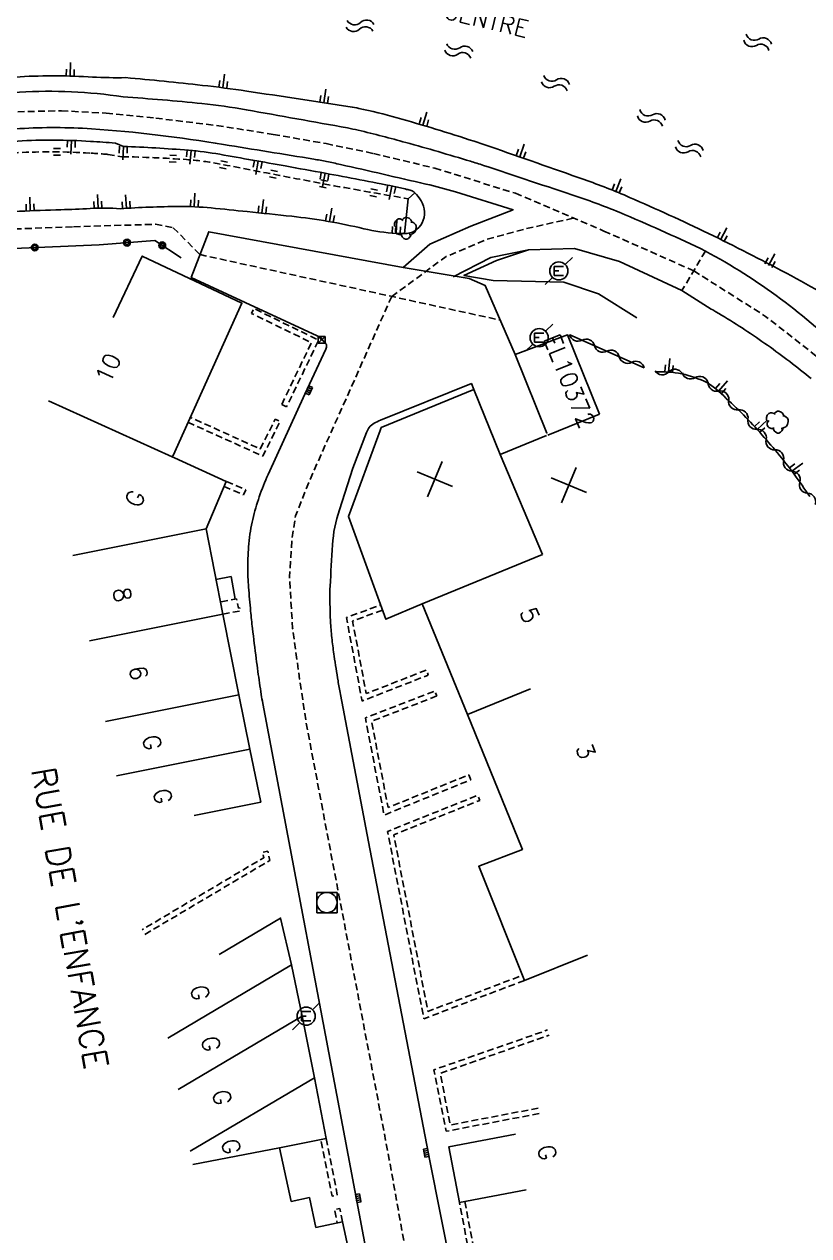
# Model space of a CAD drawing. Header units: millimetres. Extents: x 119599 to 135000, y 124063 to 131000.
# Drawn here: x 134270 to 134327.8, y 130255.5 to 130344.7 of the extents above; entities that cross this region are included whole.
import ezdxf
from ezdxf.enums import TextEntityAlignment as Align

# ---------------------------------------------------------------- set-up
doc = ezdxf.new("R2010")
doc.units = ezdxf.units.MM
doc.linetypes.add('DASHED', pattern=[0.75, 0.5, -0.25])
doc.layers.get('0').update_dxf_attribs({"linetype": 'CONTINUOUS'})
for name, color, linetype in [('W0001', 6, 'DASHED'), ('W0008', 7, 'CONTINUOUS'), ('W0100', 7, 'CONTINUOUS'), ('W0112', 1, 'DASHED'), ('W0211', 2, 'CONTINUOUS'), ('W0220', 5, 'DASHED'), ('W0300', 7, 'CONTINUOUS'), ('W0310', 3, 'CONTINUOUS'), ('W0322', 7, 'CONTINUOUS'), ('W0330', 7, 'CONTINUOUS'), ('W0400', 7, 'CONTINUOUS'), ('W0420', 7, 'CONTINUOUS'), ('W0471', 7, 'CONTINUOUS'), ('W0500', 5, 'DASHED'), ('W0515', 5, 'CONTINUOUS'), ('W0984', 7, 'CONTINUOUS'), ('W0989', 7, 'CONTINUOUS'), ('W0991', 7, 'CONTINUOUS'), ('W1102', 7, 'CONTINUOUS')]:
    doc.layers.add(name, color=color, linetype=linetype)
doc.styles.get("Standard").update_dxf_attribs({"font": 'romans.shx', "width": 0.85})

# ---------------------------------------------------------------- blocks, each defined once
blk = doc.blocks.new('t220o')
at = {"color": 0, "linetype": 'Continuous'}
for p, q in [((-0.25, 0.25), (0.25, 0.25)), ((-0.25, -0.25), (0.25, -0.25))]:
    blk.add_line(p, q, dxfattribs=at)
blk = doc.blocks.new('t322o')
at = {"color": 0, "linetype": 'Continuous'}
for radius in [0.25, 0.15]:
    blk.add_circle((0, 0), radius, dxfattribs=at)
blk = doc.blocks.new('t211o')
at = {"color": 0, "linetype": 'Continuous'}
for p, q in [((0, 1), (0, 0)), ((-0.289, 0.5), (-0.289, 0)), ((0.289, 0.5), (0.289, 0))]:
    blk.add_line(p, q, dxfattribs=at)
blk = doc.blocks.new('t991o')
at = {"color": 0, "linetype": 'Continuous'}
for p, q in [((-1, 1), (1, -1)), ((-1, -1), (1, 1))]:
    blk.add_line(p, q, dxfattribs=at)
blk = doc.blocks.new('t500o')
at = {"color": 0, "linetype": 'Continuous'}
for centre, start, end in [((-0.5, 0.625), 216.8699, 323.1301), ((0.5, -0.125), 36.8699, 143.1301), ((0.5, -0.625), 36.8699, 143.1301), ((-0.5, 0.125), 216.8699, 323.1301)]:
    blk.add_arc(centre, 0.625, start, end, dxfattribs=at)
blk = doc.blocks.new('T400')
for p, q in [((-0.15, 0.3), (0.15, 0.3)), ((-0.15, -0.25), (-0.15, 0.3)), ((-0.15, 0.15), (0.15, 0.15)), ((-0.15, 0), (0.15, 0)), ((0.15, 0.3), (0.15, -0.25)), ((-0.15, -0.15), (0.15, -0.15)), ((-0.15, -0.25), (-0.15, -0.3)), ((-0.15, -0.3), (0.15, -0.3)), ((0.15, -0.3), (0.15, -0.25))]:
    blk.add_line(p, q)
blk = doc.blocks.new('t330o')
at = {"color": 0, "linetype": 'Continuous'}
for p, q in [((0.25, -0.25), (-0.25, 0.25)), ((-0.25, -0.25), (0.25, 0.25)), ((-0.25, 0.25), (-0.25, -0.25)), ((0.25, 0.25), (-0.25, 0.25)), ((0.25, -0.25), (0.25, 0.25)), ((-0.25, -0.25), (0.25, -0.25)), ((-0.25, -0.25), (-0.25, -0.25))]:
    blk.add_line(p, q, dxfattribs=at)
blk = doc.blocks.new('T300')
for p, q in [((-0.8, 0.514), (-0.857, 0.343)), ((-0.857, 0.343), (-0.857, 0.171)), ((-0.857, 0.171), (-0.743, 0.057)), ((-0.686, 0.629), (-0.8, 0.514)), ((-0.8, -0.057), (-0.743, 0.057)), ((-0.743, 0.057), (-0.686, 0.114)), ((-0.571, 0.686), (-0.686, 0.629)), ((-0.457, 0.686), (-0.571, 0.686)), ((-0.286, 0.629), (-0.457, 0.686)), ((-0.286, 0.629), (-0.171, 0.743)), ((-0.229, 0.571), (-0.286, 0.629)), ((-0.171, 0.743), (-0.057, 0.8)), ((-0.057, 0.8), (0.057, 0.8)), ((0.057, 0.8), (0.229, 0.743)), ((0.229, 0.743), (0.343, 0.629)), ((0.343, 0.629), (0.4, 0.514)), ((0.457, 0.457), (0.343, 0.457)), ((0.4, 0.514), (0.4, 0.457)), ((0.571, 0.4), (0.457, 0.457)), ((0.571, 0.4), (0.686, 0.286)), ((0.686, 0.286), (0.743, 0.171)), ((0.743, 0.057), (0.686, -0.171)), ((0.743, 0.171), (0.743, 0.057)), ((-0.8, -0.171), (-0.8, -0.057)), ((-0.8, -0.229), (-0.8, -0.171)), ((-0.743, -0.343), (-0.8, -0.229)), ((-0.686, -0.4), (-0.743, -0.343)), ((-0.514, -0.457), (-0.686, -0.4)), ((-0.4, -0.457), (-0.514, -0.457)), ((-0.4, -0.457), (-0.343, -0.457)), ((-0.343, -0.457), (-0.343, -0.4)), ((-0.343, -0.514), (-0.343, -0.457)), ((-0.286, -0.629), (-0.343, -0.514)), ((-0.171, -0.743), (-0.286, -0.629)), ((-0.057, -0.8), (-0.171, -0.743)), ((0.057, -0.8), (-0.057, -0.8)), ((0.171, -0.743), (0.057, -0.8)), ((0.229, -0.686), (0.171, -0.743)), ((0.286, -0.457), (0.229, -0.457)), ((0.286, -0.629), (0.229, -0.686)), ((0.457, -0.4), (0.286, -0.457)), ((0.343, -0.514), (0.286, -0.629)), ((0.343, -0.514), (0.343, -0.457)), ((0.571, -0.343), (0.457, -0.4)), ((0.629, -0.286), (0.571, -0.343)), ((0.686, -0.171), (0.629, -0.286))]:
    blk.add_line(p, q)
blk = doc.blocks.new('T471')
for p, q in [((0.500001, 0.500001), (1.000002, 1.000002)), ((-0.333334, 0.333334), (-0.333334, -0.333334)), ((-0.333334, 0.333334), (0.333334, 0.333334)), ((-0.333334, 0), (0, 0)), ((-0.500001, -0.500001), (-1.000002, -1.000002)), ((-0.333334, -0.333334), (0.333334, -0.333334))]:
    blk.add_line(p, q)
blk.add_ellipse((0, 0), major_axis=(0.471405, 0.471405), ratio=1, start_param=5.497787144, end_param=11.780972451)
blk = doc.blocks.new('T420')
for p, q in [((0.75, 0.75), (-0.75, 0.75)), ((-0.75, 0.75), (-0.75, -0.75)), ((0.75, 0.75), (0.75, -0.75)), ((0.75, -0.75), (-0.75, -0.75))]:
    blk.add_line(p, q)
blk.add_ellipse((0, 0), major_axis=(-0.53, 0.53), ratio=1, start_param=3.926991, end_param=10.210176)
blk = doc.blocks.new('t310o')
at = {"color": 0, "linetype": 'Continuous'}
for centre, start, end in [((-0.5, 0.375), 216.8699, 323.1304), ((0.5, -0.375), 36.8699, 143.1303)]:
    blk.add_arc(centre, 0.625, start, end, dxfattribs=at)

msp = doc.modelspace()

# ---------------------------------------------------------------- linework, layer by layer
at = {"layer": 'W0001'}
for points in [[(134269.539, 130338.269), (134272.757, 130338.341), (134276.047, 130338.16), (134279.699, 130337.799), (134284.182, 130337.257), (134288.34, 130336.606), (134292.245, 130335.92), (134295.716, 130335.197), (134300.236, 130334.113), (134306.165, 130332.27), (134312.674, 130329.488), (134319.287, 130326.565)], [(134187.533, 130298.704), (134205.895, 130307.236), (134216.538, 130310.623), (134223.516, 130316.392), (134230.096, 130319.499), (134245.186, 130325.755), (134250.645, 130327.634), (134254.442, 130328.429), (134257.804, 130328.971), (134261.275, 130329.296), (134267.073, 130329.553), (134273.653, 130329.806), (134279.691, 130329.986), (134280.993, 130329.733), (134282.957, 130327.751)]]:
    msp.add_lwpolyline(points, dxfattribs=at)
at = {"layer": 'W0001', "flags": 128}
for points in [[(134297.064, 130324.677), (134301.067, 130327.609), (134304.068, 130328.874), (134306.852, 130329.632), (134310.439, 130330.443)], [(134320.149, 130328.018), (134318.425, 130325.112)], [(134282.957, 130327.751), (134305.048, 130322.937)], [(134319.287, 130326.565), (134324.582, 130323.205), (134327.823, 130320.681), (134331.433, 130317.572)], [(134297.064, 130324.677), (134291.019, 130311.129), (134289.985, 130308.519), (134289.724, 130306.756), (134289.536, 130304.029), (134289.771, 130300.268), (134290.289, 130296.506), (134290.762, 130293.322), (134296.884, 130261.161), (134302.031, 130232.366), (134301.882, 130227.98)]]:
    msp.add_lwpolyline(points, dxfattribs=at)
at = {"layer": 'W0008', "flags": 128}
for points in [[(134239.009, 130335.573), (134239.477, 130335.178, -0.00675), (134245.304, 130336.594, -0.01262), (134248.448, 130337.229, -0.001312), (134256.408, 130338.609, -0.006185), (134258.101, 130338.877, -0.018299), (134259.525, 130339.031, -0.002576), (134269.672, 130339.701, -0.054991), (134277.293, 130339.359, -0.023588)], [(134320.149, 130328.018, 0.011264), (134314.239, 130330.688, 0.01967), (134310.765, 130332.005, 0.000802), (134303.807, 130334.322, 0.005873), (134302.853, 130334.625, 0.00661), (134298.109, 130336.005, 0.009012), (134294.6, 130336.909, 0.013418), (134293.802, 130337.076, 0.001445), (134286.354, 130338.411, 0.017548), (134283.1, 130338.867, 0.009892), (134277.293, 130339.359)], [(134213.336, 130325.848), (134217.683, 130327.265), (134219.577, 130328.857), (134248.943, 130334.546, -0.004811), (134252.253, 130335.154, -0.002575), (134258.452, 130336.199, -0.022145), (134259.628, 130336.337, -0.002595), (134269.702, 130337.024, -0.032883), (134274.979, 130337.009, -0.025231), (134284.675, 130335.856, -0.004374)], [(134284.675, 130335.856, -0.001267), (134291.323, 130334.779, -0.0088), (134292.277, 130334.605, -0.00625), (134293.287, 130334.389, -0.000999), (134299.586, 130332.946, -0.01482), (134301.75, 130332.378), (134305.996, 130331.058), (134302.888, 130329.854), (134299.865, 130328.533), (134297.918, 130326.814)], [(134306.144, 130320.394), (134303.952, 130325.48), (134302.772, 130325.99), (134297.918, 130326.814), (134283.601, 130329.437), (134282.314, 130326.065), (134291.893, 130321.621), (134291.839, 130321.511, -0.063172), (134292.008, 130321.428, -0.073894), (134292.129, 130321.321, -0.042154), (134292.257, 130321.138, -0.134775), (134292.275, 130321.07, -0.055422), (134292.26, 130320.937, -0.051121), (134292.213, 130320.801), (134290.68, 130317.492), (134287.977, 130311.576, 0.024009), (134287.32, 130309.937, 0.024438), (134286.834, 130308.27, 0.019681), (134286.663, 130307.409, 0.018319), (134286.55, 130306.472, 0.018931), (134286.473, 130304.758, 0.02195), (134286.527, 130303.279, 0.003958), (134286.682, 130301.519, 0.005474), (134286.819, 130300.25, 0.001556), (134287.09, 130298.025, 0.003649), (134287.215, 130297.077, 0.003348), (134287.464, 130295.38, 0.008675), (134287.576, 130294.728), (134294.028, 130260.566)], [(134330.647, 130320.214, 0.07291), (134320.149, 130328.018)], [(134303.111, 130317.816), (134302.93, 130318.266), (134296.242, 130315.565, 0.019548), (134295.763, 130315.343, 0.121853), (134295.414, 130315.04, 0.061549), (134295.207, 130314.652), (134294.202, 130312.036), (134293.225, 130308.967, 0.076231), (134292.715, 130306.393, 0.004107), (134292.531, 130303.342, 0.015418), (134292.514, 130302.528, 0.004341), (134292.539, 130301.156, 0.011137), (134292.565, 130300.622, 0.009383), (134292.675, 130299.408, 0.009464), (134292.83, 130298.21, 0.003615), (134293.114, 130296.382, 0.006658), (134293.288, 130295.393), (134295.353, 130284.547), (134299.865, 130261.06)], [(134294.282, 130229.153, 0.062931), (134296.673, 130231.921, 0.013477), (134297.02, 130232.469, 0.01388), (134297.328, 130233.018, 0.057287), (134297.738, 130234.078, 0.035301), (134298.074, 130235.888, 0.025557), (134298.2, 130237.914, 0.049447), (134298.108, 130238.961), (134294.028, 130260.566)], [(134299.865, 130261.06), (134301.428, 130253.157), (134303.781, 130241.018, 0.010068), (134304.016, 130239.924, 0.005263), (134304.529, 130237.845, 0.014427), (134304.962, 130236.35, 0.020745), (134305.335, 130235.333, 0.013442), (134305.395, 130235.199, 0.004811), (134305.577, 130234.83, 0.056087), (134306.173, 130233.917, 0.034327), (134307.396, 130232.629, 0.043969), (134308.411, 130231.849, 0.041145), (134309.621, 130231.211, 0.043858), (134311.232, 130230.686, 0.067668), (134312.329, 130230.585, 0.011573), (134313.386, 130230.654, 0.026397), (134313.847, 130230.72), (134337.266, 130235.395)]]:
    msp.add_lwpolyline(points, format="xyb", dxfattribs=at)
for points in [[(134301.591, 130326.123), (134304.363, 130327.534), (134307.139, 130328.112), (134310.526, 130328.205), (134313.836, 130327.241), (134318.425, 130325.112)], [(134318.425, 130325.112), (134320.58, 130323.745), (134320.69, 130323.682), (134320.909, 130323.554), (134321.127, 130323.425), (134321.344, 130323.295), (134321.561, 130323.164), (134321.777, 130323.031), (134321.992, 130322.898), (134322.206, 130322.764), (134322.42, 130322.629), (134322.633, 130322.493), (134322.845, 130322.356), (134323.057, 130322.218), (134323.268, 130322.078), (134323.478, 130321.938), (134323.687, 130321.797), (134323.896, 130321.655), (134324.105, 130321.512), (134324.312, 130321.369), (134324.519, 130321.224), (134324.725, 130321.078), (134324.931, 130320.931), (134325.135, 130320.784), (134325.34, 130320.635), (134325.543, 130320.486), (134325.746, 130320.336), (134325.949, 130320.185), (134326.15, 130320.033), (134326.351, 130319.88), (134326.552, 130319.726), (134326.752, 130319.571), (134326.951, 130319.416), (134327.149, 130319.259), (134327.347, 130319.102), (134327.545, 130318.944), (134327.742, 130318.785), (134327.938, 130318.626)], [(134284.133, 130303.841), (134285.239, 130304.058), (134285.54, 130302.4)]]:
    msp.add_lwpolyline(points, dxfattribs=at)
at = {"layer": 'W0100', "flags": 128}
for points in [[(134282.52, 130286.483), (134287.424, 130287.461), (134286.621, 130291.354), (134285.816, 130295.357), (134284.633, 130301.291), (134283.401, 130307.57), (134284.881, 130311.056), (134281.086, 130312.788), (134280.92, 130312.864), (134280.974, 130312.981), (134280.974, 130312.981), (134286.042, 130324.191), (134278.706, 130327.641), (134276.578, 130323.116)], [(134312.364, 130316.008), (134310.007, 130321.847), (134306.146, 130320.398), (134308.48, 130314.618), (134308.48, 130314.618)], [(134311.477, 130276.205), (134306.836, 130274.343), (134303.467, 130282.737), (134306.687, 130283.979), (134306.624, 130284.135), (134302.651, 130293.92), (134299.317, 130302.062), (134296.629, 130300.92), (134293.877, 130308.477), (134296.226, 130314.806), (134296.289, 130315.02), (134303.111, 130317.816), (134305.036, 130313.049), (134308.465, 130314.434)], [(134284.376, 130276.252), (134288.888, 130278.924), (134289.69, 130275.48), (134290.466, 130271.715), (134291.378, 130267.17), (134292.249, 130262.697)], [(134306.177, 130263.028), (134301.267, 130262.091), (134302.048, 130257.999), (134306.958, 130258.935)], [(134288.813, 130262.029), (134292.249, 130262.697)], [(134288.813, 130262.029), (134289.672, 130258.063)], [(134291.012, 130258.353), (134289.672, 130258.063)], [(134291.012, 130258.353), (134291.49, 130256.146)], [(134292.899, 130230.602), (134294.927, 130231.967), (134294.788, 130232.15), (134295.882, 130234.142), (134296.104, 130234.114), (134296.736, 130237.944), (134296.705, 130238.38), (134294.203, 130253.068), (134293.445, 130256.57), (134291.49, 130256.146)]]:
    msp.add_lwpolyline(points, dxfattribs=at)
at = {"layer": 'W0112', "flags": 128}
for points in [[(134288.969, 130316.725), (134291.153, 130321.276), (134286.736, 130323.432), (134286.911, 130323.791), (134291.685, 130321.461), (134289.33, 130316.552)], [(134300.383, 130295.272), (134295.584, 130293.404), (134296.801, 130287.063), (134302.747, 130289.476), (134302.897, 130289.106), (134296.501, 130286.509), (134295.128, 130293.656), (134300.238, 130295.645)]]:
    msp.add_lwpolyline(points, close=True, dxfattribs=at)
for points in [[(134282.073, 130315.413), (134287.578, 130312.925), (134288.849, 130315.47), (134288.491, 130315.649), (134287.392, 130313.448), (134282.238, 130315.778)], [(134284.725, 130310.687), (134286.163, 130310.077), (134286.319, 130310.445), (134284.881, 130311.056)], [(134284.633, 130301.291), (134285.929, 130301.533), (134285.879, 130301.748), (134285.78, 130301.73), (134285.651, 130302.419), (134284.457, 130302.185)], [(134296.386, 130301.587), (134294.185, 130300.786), (134295.188, 130295.448), (134299.606, 130297.18), (134299.752, 130296.808), (134294.884, 130294.899), (134293.729, 130301.046), (134296.249, 130301.963)], [(134306.836, 130274.343), (134299.429, 130271.517), (134296.758, 130285.306), (134303.391, 130287.957), (134303.54, 130287.586), (134297.213, 130285.058), (134299.731, 130272.061), (134306.694, 130274.717)], [(134278.899, 130277.728), (134288.095, 130283.173), (134287.947, 130283.862), (134287.556, 130283.778), (134287.644, 130283.37), (134278.695, 130278.072)], [(134307.923, 130264.544), (134301.063, 130263.235), (134300.171, 130267.761), (134308.53, 130270.691)], [(134307.848, 130264.937), (134301.379, 130263.703), (134300.631, 130267.498), (134308.662, 130270.314)], [(134292.249, 130262.697), (134293.062, 130258.535), (134292.67, 130258.458), (134291.856, 130262.621)], [(134293.445, 130256.57), (134293.258, 130257.552), (134292.865, 130257.478), (134293.052, 130256.495)], [(134302.441, 130258.073), (134304.658, 130246.389), (134304.265, 130246.314), (134302.048, 130257.999)]]:
    msp.add_lwpolyline(points, dxfattribs=at)
at = {"layer": 'W0211'}
for points in [[(134277.315, 130335.72), (134276.733, 130335.959, 0.003666), (134274.9, 130336.088, 0.028953), (134269.541, 130336.115, 0.002182), (134259.745, 130335.553, 0.019778), (134258.667, 130335.443, 0.004811), (134252.508, 130334.51, 0.008415), (134249.001, 130333.883), (134220.598, 130328.313), (134219.635, 130327.367)], [(134277.082, 130331.133, 0.03833), (134274.885, 130331.147, -0.003741), (134272.726, 130331.055, -0.001257), (134266.625, 130330.854, 0.002895), (134263.976, 130330.758, 0.01744), (134258.826, 130330.362, 0.018615), (134254.04, 130329.644, 0.012613), (134249.822, 130328.739, 0.017967), (134246.905, 130327.923), (134234.541, 130323.984), (134221.648, 130321.533), (134216.537, 130318.848)]]:
    msp.add_lwpolyline(points, format="xyb", dxfattribs=at)
at = {"layer": 'W0211', "flags": 128}
msp.add_lwpolyline([(134277.082, 130331.133, -0.014699), (134281.395, 130331.295, -0.026644), (134283.775, 130331.188, -0.001176), (134286.437, 130330.918, -0.000954), (134289.717, 130330.572, -0.031862), (134295.006, 130329.661, 0.045493), (134297.394, 130329.316, 0.011353), (134297.997, 130329.298, 0.28317), (134299.3, 130330.088, 0.26427), (134299.231, 130331.704, 0.050726), (134298.758, 130332.313, 0.135107), (134298.506, 130332.464, 0.005063), (134298.157, 130332.558, 0.013019), (134297.251, 130332.765, 0.004505), (134292.166, 130333.745, 0.000912), (134289.232, 130334.277, 0.000556), (134284.421, 130335.135, 0.023295), (134282.104, 130335.434, 0.011336), (134277.315, 130335.72)], format="xyb", dxfattribs=at)
for points in [[(134298.758, 130332.313), (134298.266, 130331.865), (134297.997, 130329.298)], [(134307.139, 130328.112), (134304.777, 130327.327), (134302.378, 130326.226), (134304.535, 130325.852), (134309.731, 130325.715), (134312.284, 130324.861), (134315.092, 130323.105)]]:
    msp.add_lwpolyline(points, dxfattribs=at)
at = {"layer": 'W0220'}
msp.add_lwpolyline([(134219.635, 130327.367), (134231.816, 130329.683), (134249.106, 130332.969, -0.011961), (134255.354, 130334.156, -0.021994), (134258.789, 130334.57, -0.003062), (134263.337, 130334.887, -0.002259), (134269.508, 130335.252, -0.029685), (134274.855, 130335.227, -0.002744), (134276.178, 130335.134), (134277.215, 130334.959)], format="xyb", dxfattribs=at)
at = {"layer": 'W0220', "flags": 128}
msp.add_lwpolyline([(134277.215, 130334.959, -0.013628), (134281.971, 130334.748, -0.028698), (134284.215, 130334.457, -0.000781), (134288.105, 130333.718, 0.000774), (134292.033, 130332.971, 0.002638), (134294.13, 130332.588, 0.001339), (134298.266, 130331.865)], format="xyb", dxfattribs=at)
at = {"layer": 'W0310', "flags": 128}
for points in [[(134315.635, 130319.42), (134310.176, 130321.862)], [(134316.442, 130319.129), (134316.693, 130319.137), (134316.944, 130319.138), (134317.192, 130319.13), (134317.44, 130319.115), (134317.685, 130319.091), (134317.929, 130319.06), (134318.172, 130319.021), (134318.413, 130318.975), (134318.653, 130318.92), (134318.891, 130318.858), (134319.128, 130318.788), (134319.363, 130318.71), (134319.597, 130318.624), (134319.829, 130318.53), (134320.059, 130318.429), (134320.293, 130318.31), (134320.514, 130318.175), (134320.725, 130318.027), (134320.926, 130317.868), (134321.122, 130317.701), (134321.312, 130317.528), (134321.5, 130317.351), (134321.687, 130317.173), (134321.875, 130316.996), (134322.058, 130316.826), (134322.24, 130316.654), (134322.42, 130316.481), (134322.598, 130316.306), (134322.775, 130316.13), (134322.951, 130315.953), (134323.125, 130315.774), (134323.298, 130315.594), (134323.469, 130315.414), (134323.64, 130315.231), (134323.809, 130315.048), (134323.977, 130314.864), (134324.144, 130314.679), (134324.31, 130314.493), (134324.475, 130314.305), (134324.639, 130314.117), (134324.802, 130313.929), (134324.964, 130313.739), (134325.126, 130313.548), (134325.286, 130313.357), (134325.446, 130313.165), (134325.605, 130312.973), (134325.764, 130312.779), (134325.92, 130312.584), (134326.074, 130312.387), (134326.227, 130312.189), (134326.378, 130311.99), (134326.528, 130311.79), (134326.676, 130311.589), (134326.823, 130311.387), (134326.969, 130311.184), (134327.114, 130310.981), (134327.258, 130310.777), (134327.401, 130310.572), (134327.544, 130310.367), (134327.686, 130310.161), (134327.827, 130309.955)]]:
    msp.add_lwpolyline(points, dxfattribs=at)
at = {"layer": 'W0322', "flags": 128}
for points in [[(134275.542, 130328.481), (134259.52, 130327.789), (134257.928, 130327.504)], [(134275.542, 130328.481), (134279.636, 130328.789), (134281.582, 130327.51)]]:
    msp.add_lwpolyline(points, dxfattribs=at)
at = {"layer": 'W0515', "flags": 128}
for points in [[(134238.887, 130336.068), (134241.229, 130336.704, -0.010101), (134245.864, 130338.036, -0.02092), (134248.138, 130338.54, -0.002982), (134255.621, 130339.825, -0.010423), (134257.771, 130340.135, -0.015748), (134259.326, 130340.277, -0.002363), (134269.716, 130340.846, -0.027116), (134275.048, 130340.824, 0.02127), (134277.48, 130340.781, -0.000341)], [(134320.378, 130329.307, 0.01003), (134314.573, 130331.965, 0.017769), (134311.218, 130333.282, 0.000869), (134304.282, 130335.71, 0.005233), (134303.125, 130336.099, 0.009031), (134297.454, 130337.828, 0.018517), (134294.645, 130338.518, 0.012785), (134294.003, 130338.633, 0.001083), (134286.396, 130339.787, 0.009325), (134283.136, 130340.212, 0.005392), (134277.48, 130340.781)], [(134320.378, 130329.307, -0.021003), (134331.734, 130323.21)]]:
    msp.add_lwpolyline(points, format="xyb", dxfattribs=at)
at = {"layer": 'W1102', "flags": 128}
for points in [[(134280.92, 130312.864), (134271.809, 130316.983)], [(134308.542, 130314.465), (134312.364, 130316.008)], [(134305.036, 130313.049), (134308.163, 130305.685)], [(134273.594, 130305.615), (134283.401, 130307.57)], [(134299.317, 130302.062), (134308.163, 130305.685)], [(134274.826, 130299.336), (134284.633, 130301.291)], [(134276.009, 130293.402), (134285.816, 130295.357)], [(134302.651, 130293.92), (134307.281, 130295.808)], [(134276.814, 130289.398), (134286.621, 130291.354)], [(134289.69, 130275.48), (134280.59, 130270.092)], [(134290.466, 130271.715), (134281.35, 130266.318)], [(134291.378, 130267.17), (134282.243, 130261.761)], [(134288.813, 130262.029), (134282.433, 130260.787)]]:
    msp.add_lwpolyline(points, dxfattribs=at)

# ---------------------------------------------------------------- block references
at = {"layer": 'W0211'}
for p, rotation in [((134273.403, 130340.892), 358.568633593041), ((134284.641, 130340.032), 352.6517633494769), ((134292.06, 130338.931), 351.3153171265308), ((134299.363, 130337.271), 343.3843868129719), ((134273.493, 130336.155), 178.1422098128664), ((134277.315, 130335.72), 177.8889148073972), ((134282.306, 130335.417), 174.8297270083559), ((134306.49, 130334.94), 340.7462403035353), ((134287.242, 130334.633), 169.8786221310003), ((134292.162, 130333.745), 169.6172025010193), ((134313.546, 130332.398), 337.7979549630537), ((134297.072, 130332.801), 168.6209745722787), ((134270.462, 130330.977), 1.920330006046297), ((134275.453, 130331.176), 2.935848205029806), ((134277.541, 130331.163), 3.473859848981548), ((134282.538, 130331.275), 357.5354596772322), ((134287.516, 130330.806), 354.018553942243), ((134292.476, 130330.184), 350.0841587819696), ((134297.394, 130329.316), 356.9909347619846), ((134321.259, 130328.834), 331.7718080304369), ((134324.783, 130326.942), 331.7718080304369), ((134317.441, 130319.114), 354.595955706392), ((134321.112, 130317.71), 319.3977329422021), ((134323.95, 130314.894), 312.3800377033014), ((134326.506, 130311.819), 306.8042548780403)]:
    msp.add_blockref('t211o', p, dxfattribs=dict(at, rotation=rotation))
at = {"layer": 'W0220'}
for p, rotation in [((134272.433, 130335.317), 179.4068130408274), ((134280.962, 130334.814), 356.5675446012084), ((134284.682, 130334.369), 349.307212601724), ((134288.365, 130333.668), 349.1613781757912), ((134292.05, 130332.968), 349.331597316146), ((134295.74, 130332.304), 350.0510787481021)]:
    msp.add_blockref('t220o', p, dxfattribs=dict(at, rotation=rotation))
at = {"layer": 'W0300'}
for p in [(134298.131, 130329.691), (134325.498, 130315.421)]:
    msp.add_blockref('T300', p, dxfattribs=at)
at = {"layer": 'W0310'}
for p, rotation in [((134311.07, 130321.462), 155.9017166299987), ((134312.896, 130320.645), 155.9017166299987), ((134314.722, 130319.829), 155.9017166299987), ((134317.441, 130319.114), 354.595955706392), ((134319.391, 130318.699), 339.8443679740153), ((134321.112, 130317.71), 319.3977329422021), ((134322.566, 130316.337), 315.6030721629339), ((134323.95, 130314.894), 312.3800377033014), ((134325.263, 130313.385), 310.0317710164206), ((134326.506, 130311.819), 306.8042548780403), ((134327.666, 130310.19), 304.6126477768685)]:
    msp.add_blockref('t310o', p, dxfattribs=dict(at, rotation=rotation))
at = {"layer": 'W0322'}
for p, rotation in [((134277.589, 130328.635), 326.6846999718349), ((134270.797, 130328.276), 182.4720645643011), ((134280.175, 130328.435), 326.6846999718349)]:
    msp.add_blockref('t322o', p, dxfattribs=dict(at, rotation=rotation))
at = {"layer": 'W0330'}
msp.add_blockref('t330o', (134291.907, 130321.483), dxfattribs=at)
at = {"layer": 'W0400'}
for p, rotation in [((134290.976, 130317.774), 335.1451897483128), ((134299.599, 130261.654), 10.87553057375934), ((134294.606, 130258.312), 10.69415508400823)]:
    msp.add_blockref('T400', p, dxfattribs=dict(at, rotation=rotation))
at = {"layer": 'W0420'}
msp.add_blockref('T420', (134292.295, 130280.067), dxfattribs=at)
at = {"layer": 'W0471'}
for p in [(134309.361, 130326.553), (134307.914, 130321.642), (134290.767, 130271.71)]:
    msp.add_blockref('T471', p, dxfattribs=at)
at = {"layer": 'W0500'}
for p, rotation in [((134294.733, 130344.592), 351.2578239310659), ((134323.989, 130343.385), 338.2067646469434), ((134301.996, 130342.744), 343.0619199531899), ((134309.112, 130340.379), 340.7278351362518), ((134316.158, 130337.811), 337.4216520498567), ((134318.964, 130335.554), 338.2067646469434)]:
    msp.add_blockref('t500o', p, dxfattribs=dict(at, rotation=rotation))
at = {"layer": 'W0991', "rotation": 292.2849064539451}
for p in [(134300.233, 130311.233), (134310.102, 130310.791)]:
    msp.add_blockref('t991o', p, dxfattribs=at)

# ---------------------------------------------------------------- texts
at = {"layer": 'W0500'}
msp.add_text('CANAL DU CENTRE', height=1.25, rotation=346.81853, dxfattribs=at).set_placement((134299.563, 130346.089), align=Align.MIDDLE)
at = {"layer": 'W0984'}
msp.add_text('EL10372', height=1.25, rotation=291.98735, dxfattribs=at).set_placement((134310.152, 130318.444), align=Align.MIDDLE)
at = {"layer": 'W0989'}
msp.add_text("RUE DE L'ENFANCE", height=1.75, rotation=280.13463, dxfattribs=at).set_placement((134273.38, 130278.931), align=Align.MIDDLE)
at = {"layer": 'W0991'}
for s, rotation, p in [('10', 65.67314, (134276.195, 130319.404)), ('G', 65.67314, (134278.17, 130309.789)), ('8', 281.27576, (134277.243, 130302.725)), ('5', 292.27111, (134307.224, 130301.225)), ('6', 281.27576, (134278.439, 130296.969)), ('G', 281.27576, (134279.438, 130291.851)), ('3', 292.27111, (134311.344, 130291.207)), ('G', 281.27576, (134280.219, 130287.903)), ('G', 281.65374, (134282.962, 130273.442)), ('G', 281.65374, (134283.761, 130269.676)), ('G', 281.65374, (134284.581, 130265.732)), ('G', 281.65374, (134285.249, 130262.122)), ('G', 282.22534, (134308.509, 130261.675))]:
    msp.add_text(s, height=1.25, rotation=rotation, dxfattribs=at).set_placement(p, align=Align.MIDDLE)

doc.saveas('drawing.dxf')
